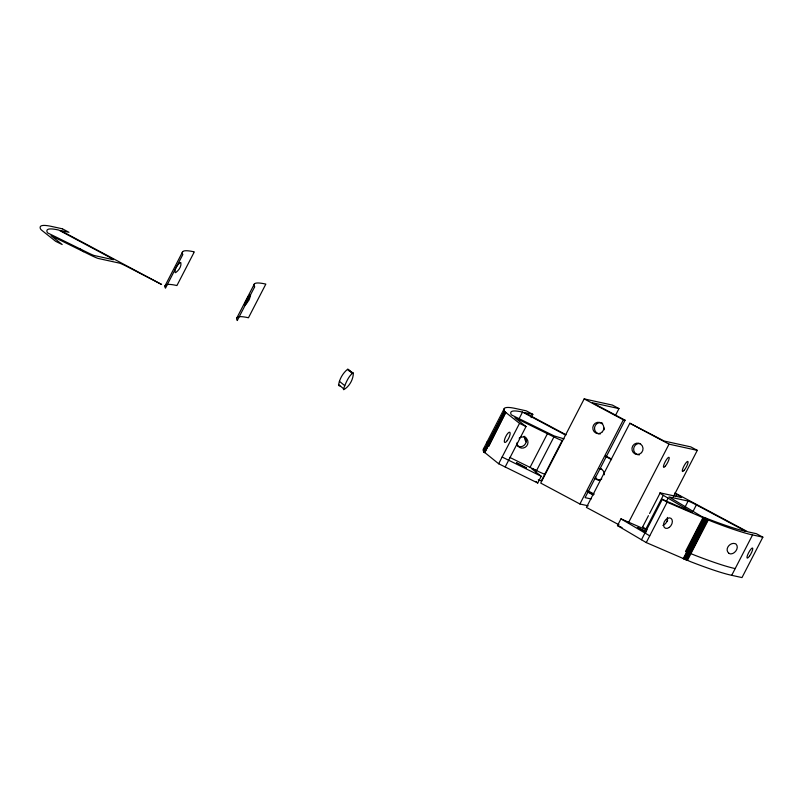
<?xml version="1.0" encoding="UTF-8"?>
<svg xmlns="http://www.w3.org/2000/svg" width="803" height="803" viewBox="0 0 803 803"><rect width="100%" height="100%" fill="white"/><g stroke="black" fill="none" stroke-linecap="round" stroke-linejoin="round"><path stroke-width="1.2" d="M352.908 372.883C348.111 376.647 345.541 383.613 343.403 389.345L343.684 389.696C349.235 386.655 353.21 379.689 353.33 373.345L347.558 369.31C342.821 373.144 339.207 379.387 338.555 385.48L339.88 385.992M164.966 285.988L182.652 251.73M236.714 318.199L254.39 283.951M483.496 448.857L504.344 408.446M544.775 474.182A13.149 0.803 27.3 0 1 536.555 470.598A8.542 0.522 27.3 0 0 531.827 468.801L541.202 476.269L537.729 483.004L498.663 463.763L483.677 451.647L504.535 411.246L504.204 410.594A401.309 24.502 27.3 0 1 516.008 408.597L526.286 410.855L532.811 414.338L531.134 417.6M504.605 411.347L483.757 451.758L504.535 411.246M483.958 451.989L504.706 411.467M484.089 452.119L504.816 411.588M484.229 452.25L504.936 411.708M484.38 452.4L505.077 411.849M484.55 452.551L505.238 411.989M484.741 452.711L505.408 412.14M505.8 412.471L488.636 446.317L505.599 412.3M519.17 418.604L522.532 412.08L565.573 435.065M498.663 463.763L519.521 423.362L506.01 412.642M505.177 466.975L526.025 426.564L514.864 417.68L553.929 436.922A13.149 0.803 27.3 0 0 562.16 440.506L541.302 480.907A13.149 0.803 27.3 0 1 538.301 479.772M530.04 467.386L547.425 433.72M535.561 472.515L553.929 436.922M615.56 415.231L618.983 408.597L612.458 405.103L584.183 398.9L540.74 483.085L579.907 503.993L588.157 505.81M579.907 503.993L623.359 419.818L625.075 420.2L585.096 497.639L591.138 498.964M673.285 496.876L697.295 450.363L690.771 446.88L664.211 441.048L629.853 423.241L586.411 507.416L619.053 524.851M675.152 493.042L747.754 531.807L756.326 533.684L762.85 537.167L741.992 577.578L731.714 575.319A401.309 24.502 27.3 0 1 690.731 561.739L646.264 542.577L617.477 525.594L620.96 518.858L645.973 529.759A8.542 0.522 27.3 0 0 646.887 530.11M628.438 522.793L669.029 444.159L697.295 450.363M648.443 515.677L642.842 526.537A13.149 0.803 27.3 0 0 645.923 528.996A8.542 0.522 27.3 0 1 646.847 529.578M649.567 513.508L660.217 492.871L681.606 497.559A8.542 0.522 27.3 0 0 676.788 494.447L674.58 493.273M645.923 528.996L663.298 495.321A13.149 0.803 27.3 0 1 660.217 492.871M641.467 539.746L662.324 499.346L692.086 512.314L663.298 495.321M666.42 501.413L668.096 498.151M646.264 542.577L667.122 502.176L711.578 521.338A401.309 24.502 27.3 0 0 752.572 534.918L762.85 537.167M675.664 496.635L676.788 494.447M684.768 507.566L688.131 501.052A8.542 0.522 27.3 0 1 696.372 504.906L746.037 531.425A393.821 24.04 27.3 0 1 705.827 518.106M693.009 511.431L696.372 504.906M702.906 517.784L685.531 551.45L694.204 555.003A401.309 24.502 27.3 0 0 735.187 568.584M686.113 551.701L703.488 518.035M683.212 558.687L704.07 518.286M683.775 558.928L704.632 518.527M684.337 559.169L705.185 518.758M684.869 559.39L705.727 518.989M685.401 559.611L706.259 519.21M685.923 559.832L706.77 519.431M686.424 560.042L707.282 519.631M686.916 560.233L707.774 519.832M687.398 560.434L708.256 520.023M731.714 575.319L752.572 534.918M179.892 262.711C177.453 264.96 173.809 269.517 175.235 272.629A31.558 4.236 -62.2 0 0 175.817 272.498C178.748 270.38 181.619 266.425 180.866 262.711A31.558 4.236 -62.2 0 0 180.454 262.531L179.982 262.661M353.33 373.345L347.558 369.31L352.146 373.084M250.145 294.922L250.295 294.962A36.276 2.931 -62.4 0 1 250.436 295.183L250.466 295.313A23.819 2.56 -62.3 0 1 250.496 295.765L249.121 299.82L246.28 303.935A23.819 2.56 -62.3 0 1 245.778 304.397L245.306 304.799A40.481 3.272 -62.4 0 1 244.845 305.02L244.564 304.949A26.79 1.476 -62.4 0 1 244.503 304.889L244.564 304.949M618.983 408.597L592.423 402.765L625.075 420.2M532.811 414.338L524.249 412.461L566.045 434.774M564.057 438.87L554.11 435.909L511.33 414.86L510.949 414.047A393.821 24.04 27.3 0 1 522.532 412.08M688.131 501.052L668.999 496.937L701.561 516.439L705.827 518.106M587.515 491.546L593.196 494.277M617.477 525.594L622.024 527.571M646.044 532.198L637.381 527.471L646.003 531.626M519.521 423.362L526.025 426.564M509.835 457.429L536.555 470.598M502.136 457.027L541.202 476.269M593.246 495.06L587.535 491.948M584.183 398.9L623.359 419.818M629.853 423.241L669.029 444.159M605.643 455.923L611.143 458.864M606.104 456.706L611.615 459.647M587.716 490.683L594.25 494.166M662.324 499.346L667.122 502.176M620.96 518.858L649.737 535.842M728.793 553.187C724.186 549.322 730.017 541.995 735.106 543.631A31.558 9.777 -61.6 0 1 736.04 544.103C739.402 547.485 735.227 553.749 730.991 553.889A31.558 9.777 -61.6 0 1 729.897 553.739L728.953 553.297M535.852 481.509L537.729 483.004M80.019 248.85L83.582 251.69M339.388 381.284L344.708 385.611M488.415 446.137L486.819 444.27A401.309 24.502 27.3 0 1 487.531 441.67M338.475 384.466L343.473 388.642M348.412 369.3L349.225 371.036M483.677 451.647L483.346 451.005A401.309 24.502 27.3 0 1 484.871 448.094M639.389 454.849A5.691 5.541 -77.6 0 1 633.677 448.686A5.691 5.541 -77.6 0 1 640.453 443.617M600.253 434.001A5.691 5.541 -77.6 0 1 594.652 427.096A5.691 5.541 -77.6 0 1 602.662 423.271M604.257 429.725A5.691 1.265 -61.9 0 1 604.117 428.049M165.83 284.955A401.309 24.502 27.3 0 0 165.127 287.554L165.458 288.197L182.833 254.531L182.502 253.878A401.309 24.502 27.3 0 1 194.306 251.881L176.931 285.547A401.309 24.502 27.3 0 0 166.653 284.643M247.675 297.692A26.79 1.465 -62.5 0 0 247.424 298.084L245.086 302.611A26.79 1.476 -62.4 0 0 244.855 303.273M247.916 297.331A26.79 1.465 -62.5 0 1 248.559 296.397M248.92 295.905A26.79 1.465 -62.5 0 1 249.592 295.153M244.483 304.728A26.79 1.476 -62.4 0 1 244.513 304.447M523.867 436.41A5.691 5.43 -51.5 0 1 524.66 437.053M524.891 437.304A5.691 5.43 -51.5 0 1 524.389 445.093A5.691 5.43 -51.5 0 1 516.68 445.173M520.033 437.615A5.691 5.43 -51.5 0 1 527.732 440.606A5.691 5.43 -51.5 0 1 523.325 448.014A5.691 5.43 -51.5 0 1 516.921 442.854M519.15 438.207A5.691 5.43 -51.5 0 1 519.431 437.996M599.339 468.581A5.691 5.541 -77.6 0 1 604.268 474.101M604.257 474.453A5.691 5.541 -77.6 0 1 604.227 474.814M601.758 478.959A5.691 5.541 -77.6 0 1 594.722 478.237M600.162 480.294A5.691 5.541 -77.6 0 1 595.445 477.163M599.319 469.052A5.691 5.541 -77.6 0 1 601.738 469.072M526.387 441.841A5.691 5.541 -77.6 0 1 524.781 436.31M526.377 438.809A5.691 5.541 -77.6 0 1 526.326 438.107M667.413 517.403A5.691 3.864 -59.5 0 1 662.866 525.413M667.173 521.609A5.691 4.166 -66.5 0 1 667.644 520.264M254.641 286.872L237.256 320.548L236.875 319.735A393.821 24.04 27.3 0 1 248.458 317.767L265.833 284.101A393.821 24.04 27.3 0 0 254.25 286.059L254.641 286.872M516.47 462.809L526.427 468.019L516.47 462.809M62.443 228.825L52.165 226.566A401.309 24.502 27.3 0 0 40.361 228.564L40.582 229.026A51.051 3.112 27.3 0 0 42.168 230.612L55.678 241.332L62.182 244.534L51.021 235.65L90.087 254.892A13.149 0.803 27.3 0 0 98.317 258.476L119.697 263.173A8.542 0.522 27.3 0 1 127.948 267.028L161.604 284.463L60.406 230.431L68.968 232.308L62.443 228.825M113.173 259.68L94.322 255.545A9.867 0.602 27.3 0 1 88.159 252.865L47.497 232.83L47.106 232.017A393.821 24.04 27.3 0 1 58.689 230.049L108.355 256.569A8.542 0.522 27.3 0 1 113.173 259.68M665.396 466.081A5.691 1.265 -61.9 0 0 669.19 457.509A5.691 1.265 -61.9 0 0 664.422 463.341A5.691 1.265 -61.9 0 0 665.396 466.081M684.246 470.217A5.691 1.265 -61.9 0 0 688.03 461.645A5.691 1.265 -61.9 0 0 683.263 467.476A5.691 1.265 -61.9 0 0 684.246 470.217M641.547 452.621A5.691 5.541 -77.6 0 0 638.736 443.236A5.691 5.541 -77.6 0 0 632.182 450.513A5.691 5.541 -77.6 0 0 641.547 452.621M602.401 431.773A5.691 5.541 -77.6 0 0 599.6 422.388A5.691 5.541 -77.6 0 0 593.036 429.665A5.691 5.541 -77.6 0 0 602.401 431.773M507.275 440.566A5.691 1.686 -63.8 0 0 509.754 432.235A5.691 1.686 -63.8 0 0 504.675 439.231A5.691 1.686 -63.8 0 0 507.275 440.566M669.23 527.441A5.691 3.874 -59.4 0 0 670.967 518.336A5.691 3.874 -59.4 0 0 663.649 523.707A5.691 3.874 -59.4 0 0 669.23 527.441M749.5 556.098A5.691 1.265 -61.9 0 0 752.562 548.047A5.691 1.265 -61.9 0 0 747.563 555.064A5.691 1.265 -61.9 0 0 749.5 556.098"/></g></svg>
